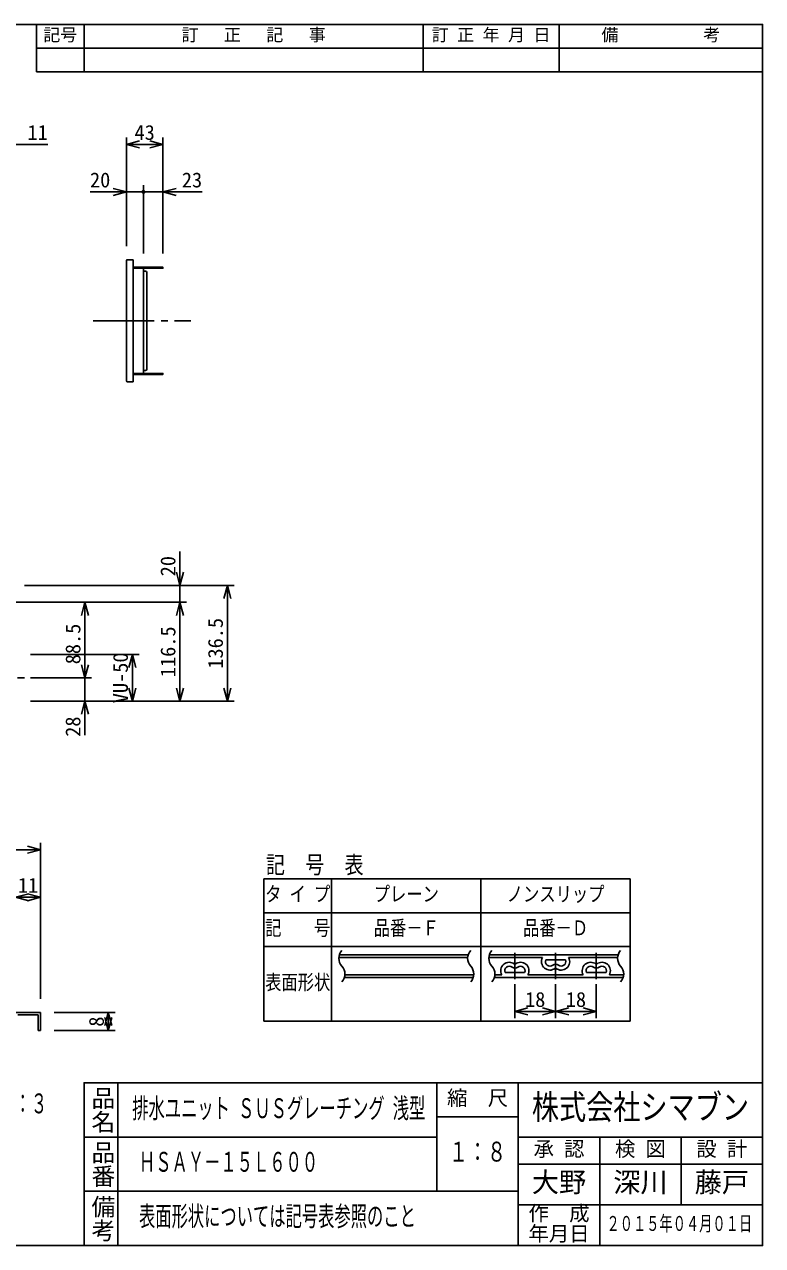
# Model space of a CAD drawing. Units: millimetres, scale not verified. Extents: x -1092 to 1092, y -744 to 696.
# Drawn here: x 222 to 1092, y -744 to 696 of the extents above; entities that cross this region are included whole.
import ezdxf
from ezdxf.enums import TextEntityAlignment as Align

# ---------------------------------------------------------------- set-up
doc = ezdxf.new("R2010")
doc.units = ezdxf.units.MM
doc.header["$LTSCALE"] = 8
doc.linetypes.add('CHAIN1', pattern=[8, 5, -1, 1, -1])
doc.linetypes.add('CHAIN2', pattern=[12, 9, -1, 1, -1])
for name, color, linetype in [('0-0_計極細', 2, 'Continuous'), ('0-1_計細線', 3, 'Continuous'), ('0-5_寸法線', 7, 'Continuous'), ('0-7_枠細線', 5, 'Continuous'), ('0-8_枠中線', 5, 'Continuous'), ('1-2_極細2', 2, 'Continuous'), ('1-5_寸法2', 7, 'Continuous')]:
    doc.layers.add(name, color=color, linetype=linetype)
doc.styles.add('@ＭＳ ゴシック', font='')
doc.styles.add('ＭＳ ゴシック', font='')
doc.styles.get('@ＭＳ ゴシック').set_extended_font_data('@MS Gothic')
doc.styles.get('ＭＳ ゴシック').set_extended_font_data('MS Gothic')

msp = doc.modelspace()

# ---------------------------------------------------------------- hatches: boundary and pattern name
at = {"layer": '0-5_寸法線'}
msp.add_hatch(color=256, dxfattribs=at).paths.add_polyline_path([(364.404, 498.534, 1), (359.604, 498.534, 1)])

# ---------------------------------------------------------------- linework, layer by layer
at = {"layer": '0-0_計極細', "linetype": 'CHAIN2'}
msp.add_line((302.761, 346.534), (417.984, 346.534), dxfattribs=at)
at = {"layer": '0-0_計極細', "linetype": 'CHAIN1'}
msp.add_line((101.663, -74.466), (232.014, -74.466), dxfattribs=at)
at = {"layer": '0-1_計細線'}
for p, q in [((350.004, 418.534), (343.004, 418.534)), ((350.004, 274.534), (350.004, 418.534)), ((342.004, 417.534), (342.004, 275.534)), ((352.004, 408.534), (352.004, 409.734)), ((362.004, 408.534), (362.004, 409.734)), ((362.004, 407.534), (362.004, 285.534)), ((362.504, 405.034), (364.504, 405.034)), ((364.004, 408.534), (364.004, 409.734)), ((366.004, 408.534), (366.004, 409.734)), ((366.004, 403.534), (366.004, 289.534)), ((368.004, 408.534), (368.004, 409.734)), ((382.004, 408.534), (382.004, 409.734)), ((362.504, 288.034), (364.504, 288.034)), ((350.004, 274.534), (343.004, 274.534)), ((352.004, 283.334), (352.004, 284.534)), ((362.004, 283.334), (362.004, 284.534)), ((364.004, 283.334), (364.004, 284.534)), ((366.004, 283.334), (366.004, 284.534)), ((368.004, 283.334), (368.004, 284.534)), ((382.004, 283.334), (382.004, 284.534))]:
    msp.add_line(p, q, dxfattribs=at)
for points in [[(350.004, 409.734), (385.004, 409.734), (385.004, 408.534), (350.004, 408.534)], [(350.004, 284.534), (385.004, 284.534), (385.004, 283.334), (350.004, 283.334)]]:
    msp.add_lwpolyline(points, close=True, dxfattribs=at)
for centre, radius, start, end in [((343.004, 417.534), 1, 90, 180), ((361.004, 407.534), 1, 0, 90), ((362.504, 405.534), 0.5, 180, 270), ((364.504, 403.534), 1.5, 0, 90), ((362.504, 287.534), 0.5, 90, 180), ((364.504, 289.534), 1.5, 270, 360), ((343.004, 275.534), 1, 180, 270), ((361.004, 285.534), 1, 270, 360)]:
    msp.add_arc(centre, radius, start, end, dxfattribs=at)
at = {"layer": '0-5_寸法線'}
for p, q in [((342.004, 434.534), (342.004, 562.534)), ((385.004, 425.734), (385.004, 562.534)), ((195.004, 554.534), (249.281, 554.534)), ((342.004, 554.534), (357.459, 558.675)), ((342.004, 554.534), (357.459, 550.393)), ((342.004, 554.534), (385.004, 554.534)), ((385.004, 554.534), (369.549, 558.675)), ((385.004, 554.534), (369.549, 550.393)), ((342.004, 434.534), (342.004, 506.534)), ((362.004, 425.734), (362.004, 506.534)), ((385.004, 425.734), (385.004, 506.534)), ((299.042, 498.534), (362.004, 498.534)), ((342.004, 498.534), (326.549, 502.675)), ((342.004, 498.534), (326.549, 494.393)), ((362.004, 498.534), (431.345, 498.534)), ((385.004, 498.534), (400.459, 502.675)), ((385.004, 498.534), (400.459, 494.393)), ((405.004, 14.534), (405.004, 74.534)), ((405.004, 34.534), (400.863, 49.989)), ((405.004, 34.534), (409.145, 49.989)), ((222.004, 34.534), (413.004, 34.534)), ((222.004, 34.534), (469.004, 34.534)), ((461.004, 34.534), (456.863, 19.079)), ((461.004, 34.534), (465.145, 19.079)), ((461.004, -101.966), (461.004, 34.534)), ((210.704, 14.534), (413.004, 14.534)), ((210.704, 14.534), (301.004, 14.534)), ((293.004, 14.534), (288.863, -0.921)), ((293.004, 14.534), (297.145, -0.921)), ((293.004, -74.466), (293.004, 14.534)), ((405.004, 14.534), (400.863, -0.921)), ((405.004, 14.534), (409.145, -0.921)), ((405.004, -101.966), (405.004, 14.534)), ((229.004, -46.966), (357.004, -46.966)), ((349.004, -46.966), (344.863, -62.421)), ((349.004, -46.966), (353.145, -62.421)), ((349.004, -101.966), (349.004, -46.966)), ((293.004, -74.466), (288.863, -59.011)), ((293.004, -74.466), (297.145, -59.011)), ((229.004, -74.466), (301.004, -74.466)), ((293.004, -141.966), (293.004, -74.466)), ((349.004, -101.966), (344.863, -86.511)), ((349.004, -101.966), (353.145, -86.511)), ((405.004, -101.966), (400.863, -86.511)), ((405.004, -101.966), (409.145, -86.511)), ((461.004, -101.966), (456.863, -86.511)), ((461.004, -101.966), (465.145, -86.511)), ((229.004, -101.966), (357.004, -101.966)), ((229.004, -101.966), (413.004, -101.966)), ((229.004, -101.966), (469.004, -101.966)), ((229.004, -101.966), (301.004, -101.966)), ((293.004, -101.966), (288.863, -117.421)), ((293.004, -101.966), (297.145, -117.421))]:
    msp.add_line(p, q, dxfattribs=at)
at = {"layer": '0-7_枠細線'}
for p, q in [((236, 640), (236, 696)), ((292, 640), (292, 696)), ((692, 640), (692, 696)), ((852, 640), (852, 696)), ((1092, 668), (236, 668)), ((1092, 640), (236, 640)), ((503.954, -311.489), (935.954, -311.489)), ((503.954, -311.489), (503.954, -479.489)), ((583.954, -311.489), (583.954, -479.489)), ((759.954, -311.489), (759.954, -479.489)), ((935.954, -311.489), (935.954, -479.489)), ((503.954, -351.489), (935.954, -351.489)), ((503.954, -391.489), (935.954, -391.489)), ((593.062, -401.218), (744.871, -401.218)), ((769.862, -401.218), (921.671, -401.218)), ((592.476, -404.418), (744.285, -404.418)), ((769.276, -404.418), (832.576, -404.418)), ((836.4, -407.085), (859.509, -407.085)), ((863.333, -404.418), (921.085, -404.418)), ((599.038, -427.885), (750.847, -427.885)), ((599.624, -424.685), (751.433, -424.685)), ((775.839, -427.885), (927.647, -427.885)), ((776.425, -424.685), (784.576, -424.685)), ((788.4, -422.018), (811.509, -422.018)), ((815.333, -424.685), (880.576, -424.685)), ((884.4, -422.018), (907.509, -422.018)), ((911.333, -424.685), (928.233, -424.685)), ((799.954, -435.885), (799.954, -475.885)), ((847.954, -435.885), (847.954, -475.885)), ((895.954, -435.885), (895.954, -475.885)), ((799.954, -467.885), (815.409, -463.744)), ((799.954, -467.885), (815.409, -472.026)), ((799.954, -467.885), (847.954, -467.885)), ((847.954, -467.885), (832.5, -463.744)), ((847.954, -467.885), (832.5, -472.026)), ((847.954, -467.885), (863.409, -463.744)), ((847.954, -467.885), (863.409, -472.026)), ((847.954, -467.885), (895.954, -467.885)), ((895.954, -467.885), (880.5, -463.744)), ((895.954, -467.885), (880.5, -472.026)), ((503.954, -479.489), (935.954, -479.489)), ((332, -552), (332, -744)), ((708, -552), (708, -680)), ((804, -552), (804, -744)), ((708, -592), (804, -592)), ((708, -616), (292, -616)), ((1092, -616), (804, -616)), ((900, -616), (900, -744)), ((996, -616), (996, -696)), ((804, -648), (1092, -648)), ((804, -680), (292, -680)), ((1092, -696), (804, -696))]:
    msp.add_line(p, q, dxfattribs=at)
at = {"layer": '0-7_枠細線', "linetype": 'CHAIN1'}
for p, q in [((799.954, -398.978), (799.954, -429.935)), ((847.954, -398.978), (847.954, -429.935)), ((895.954, -398.978), (895.954, -429.935))]:
    msp.add_line(p, q, dxfattribs=at)
at = {"layer": '0-7_枠細線'}
for centre, radius, start, end in [((606.193, -405.277), 13.745, 137.56163, 222.43837), ((758.002, -405.277), 13.745, 137.56163, 222.43837), ((782.994, -405.277), 13.745, 137.56163, 222.43837), ((934.803, -405.277), 13.745, 137.56163, 222.43837), ((585.906, -423.826), 13.745, 317.56163, 42.43837), ((737.715, -423.826), 13.745, 317.56163, 42.43837), ((762.707, -423.826), 13.745, 317.56163, 42.43837), ((793.288, -419.885), 9.947, 51.31781, 208.85363), ((793.288, -419.885), 5.333, 51.31781, 203.57818), ((799.954, -411.558), 5.333, 231.31781, 308.68219), ((799.954, -411.558), 0.72, 231.31781, 308.68219), ((806.621, -419.885), 9.947, 331.14637, 128.68219), ((806.621, -419.885), 5.333, 336.42182, 128.68219), ((841.288, -409.218), 9.947, 151.14637, 308.68219), ((841.288, -409.218), 5.333, 156.42182, 308.68219), ((847.954, -417.545), 5.333, 51.31781, 128.68219), ((847.954, -417.545), 0.72, 51.31781, 128.68219), ((854.621, -409.218), 9.947, 231.31781, 28.85363), ((854.621, -409.218), 5.333, 231.31781, 23.57818), ((889.288, -419.885), 9.947, 51.31781, 208.85363), ((889.288, -419.885), 5.333, 51.31781, 203.57818), ((895.954, -411.558), 5.333, 231.31781, 308.68219), ((895.954, -411.558), 0.72, 231.31781, 308.68219), ((902.621, -419.885), 9.947, 331.14637, 128.68219), ((902.621, -419.885), 5.333, 336.42182, 128.68219), ((914.516, -423.826), 13.745, 317.56163, 42.43837)]:
    msp.add_arc(centre, radius, start, end, dxfattribs=at)
at = {"layer": '0-8_枠中線'}
msp.add_lwpolyline([(-1092, -744), (-1092, 696), (1092, 696), (1092, -744)], close=True, dxfattribs=at)
msp.add_lwpolyline([(1092, -552), (292, -552), (292, -744)], dxfattribs=at)
at = {"layer": '1-2_極細2'}
for p, q in [((211.313, -469.199), (240.647, -469.199)), ((237.98, -471.866), (213.98, -471.866)), ((237.98, -490.533), (237.98, -471.866)), ((240.647, -490.533), (240.647, -469.199)), ((237.98, -490.533), (240.647, -490.533))]:
    msp.add_line(p, q, dxfattribs=at)
at = {"layer": '1-5_寸法2'}
for p, q in [((240.647, -277.199), (225.192, -273.058)), ((240.647, -453.199), (240.647, -269.199)), ((-143.353, -277.199), (240.647, -277.199)), ((240.647, -277.199), (225.192, -281.34)), ((211.313, -333.199), (226.768, -329.058)), ((240.647, -333.199), (225.192, -329.058)), ((240.647, -453.199), (240.647, -325.199)), ((211.313, -333.199), (226.768, -337.34)), ((211.313, -333.199), (240.647, -333.199)), ((240.647, -333.199), (225.192, -337.34)), ((256.647, -469.199), (328.647, -469.199)), ((320.647, -469.199), (316.506, -484.654)), ((320.647, -490.533), (316.506, -475.078)), ((320.647, -469.199), (324.788, -484.654)), ((320.647, -490.533), (320.647, -469.199)), ((320.647, -490.533), (324.788, -475.078)), ((256.647, -490.533), (328.647, -490.533))]:
    msp.add_line(p, q, dxfattribs=at)

# ---------------------------------------------------------------- texts
at = {"layer": '0-5_寸法線', "style": 'ＭＳ ゴシック'}
for s, p in [('11', (225.281, 554.534)), ('43', (351.504, 554.534)), ('20', (299.042, 498.534)), ('23', (407.345, 498.534))]:
    msp.add_text(s, height=17.6, dxfattribs=at).set_placement(p, align=Align.BOTTOM_LEFT)
for s, p in [('20', (405.004, 45.234)), ('88.5', (293.004, -58.519)), ('136.5', (461.004, -63.716)), ('116.5', (405.004, -73.716)), ('VU-50', (349.004, -104.466)), ('28', (293.004, -144.047))]:
    msp.add_text(s, height=17.6, rotation=90, dxfattribs=at).set_placement(p, align=Align.BOTTOM_LEFT)
at = {"layer": '0-7_枠細線', "style": 'ＭＳ ゴシック'}
for s, height, p in [('記号', 14.66, (244, 672)), ('訂\u3000 正\u3000 記\u3000 事', 14.66, (407, 672)), ('訂 正 年 月 日', 14.66, (702, 672)), ('備\u3000\u3000\u3000\u3000\u3000考', 14.66, (902, 672)), ('18', 17.6, (811.954, -467.885)), ('18', 17.6, (859.954, -467.885)), ('縮\u3000尺', 17.6, (720, -584)), ('検 図', 17.6, (918, -644)), ('設 計', 17.6, (1014, -644)), ('承 認', 17.6, (822, -644)), ('大野', 23.46, (820, -688)), ('深川', 23.46, (916, -688)), ('藤戸', 23.46, (1012, -688)), ('作\u3000成', 17.6, (816, -720)), ('年月日', 17.6, (816, -744))]:
    msp.add_text(s, height=height, dxfattribs=at).set_placement(p, align=Align.BOTTOM_LEFT)
for s, height, width, p in [('タ イ プ', 17.6, 0.8, (505.554, -343.489)), ('プレーン', 17.6, 0.8, (633.554, -343.489)), ('ノンスリップ', 17.6, 0.8, (790.354, -343.489)), ('記\u3000\u3000号', 17.6, 0.8, (505.554, -383.489)), ('品番－Ｆ', 17.6, 0.8, (633.554, -383.489)), ('品番－Ｄ', 17.6, 0.8, (809.554, -383.489)), ('表面形状', 17.6, 0.8, (505.554, -447.489)), ('株式会社シマブン', 29.33, 0.8, (820, -604)), ('Ｓ＝１：３', 23.46, 0.6, (152.565, -595.123)), ('排水ユニット ＳＵＳグレーチング 浅型', 23.46, 0.6, (348.8, -600.751)), ('ＨＳＡＹ－１５Ｌ６００', 23.46, 0.6, (356.8, -664)), ('１：８', 23.46, 0.7, (722.4, -652)), ('表面形状については記号表参照のこと', 23.46, 0.6, (356.8, -728)), ('２０１５年０４月０１日', 17.6, 0.65, (908, -732))]:
    msp.add_text(s, height=height, dxfattribs=dict(at, width=width)).set_placement(p, align=Align.BOTTOM_LEFT)
at = {"layer": '0-7_枠細線', "style": '@ＭＳ ゴシック'}
for s, p in [('品名', (298, -556)), ('品番', (298, -620)), ('備考', (298, -684))]:
    msp.add_text(s, height=20.53, rotation=270, dxfattribs=at).set_placement(p, align=Align.BOTTOM_LEFT)
at = {"layer": '0-7_枠細線', "insert": (506.449, -307.489), "char_height": 20.53, "attachment_point": 7, "style": 'ＭＳ ゴシック'}
msp.add_mtext('\\T2.07;\\W0.8;記号表', dxfattribs=at)
at = {"layer": '1-5_寸法2', "style": 'ＭＳ ゴシック'}
msp.add_text('11', height=17.6, dxfattribs=at).set_placement((213.98, -333.199), align=Align.BOTTOM_LEFT)
msp.add_text('8', height=17.6, rotation=90, dxfattribs=at).set_placement((320.647, -485.866), align=Align.BOTTOM_LEFT)

doc.saveas('drawing.dxf')
